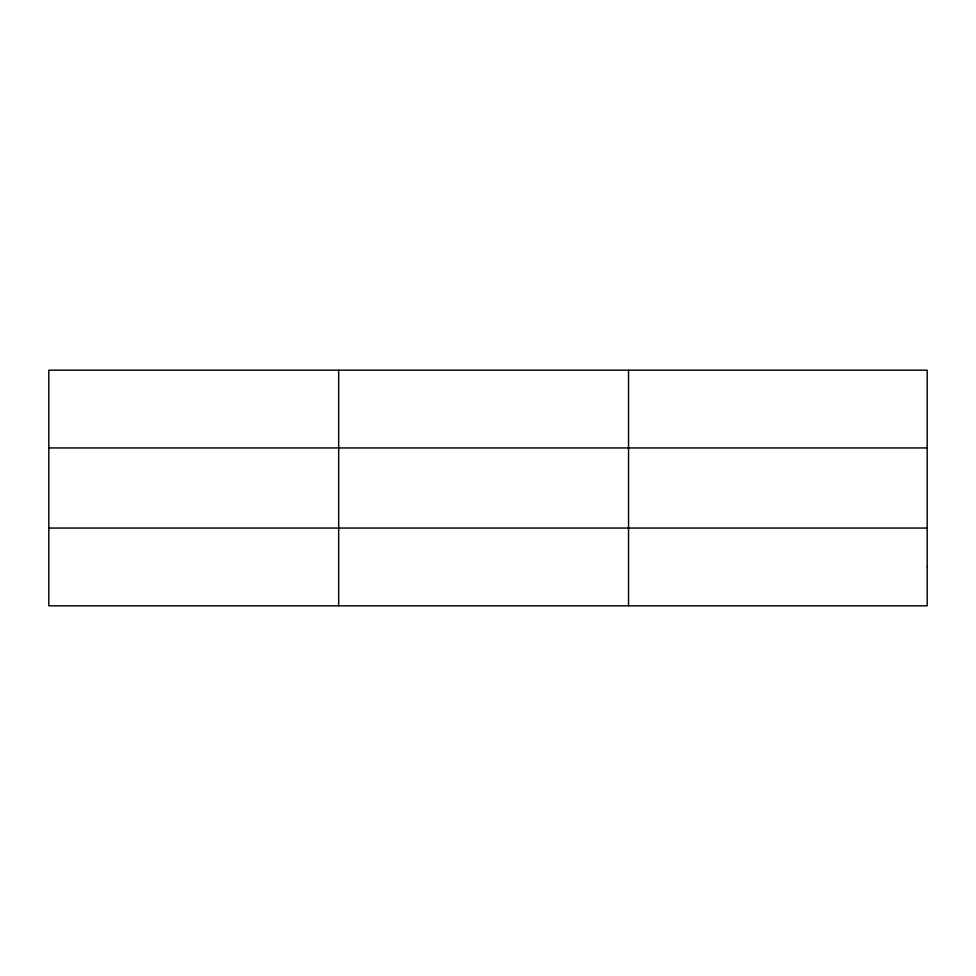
<?xml version="1.0" encoding="UTF-8"?>
<svg xmlns="http://www.w3.org/2000/svg" width="976" height="976" viewBox="0 0 976 976"><rect width="100%" height="100%" fill="white"/><g stroke="black" fill="none" stroke-linecap="round" stroke-linejoin="round"><path stroke-width="1.46" d="M338.672 605.815L338.672 370.185M628.544 605.815L628.544 370.185M48.8 447.947L927.2 447.947M48.8 528.053L927.2 528.053M927.2 566.934L927.2 605.815L48.8 605.815L48.8 370.185L927.2 370.185L927.2 566.934"/></g></svg>
